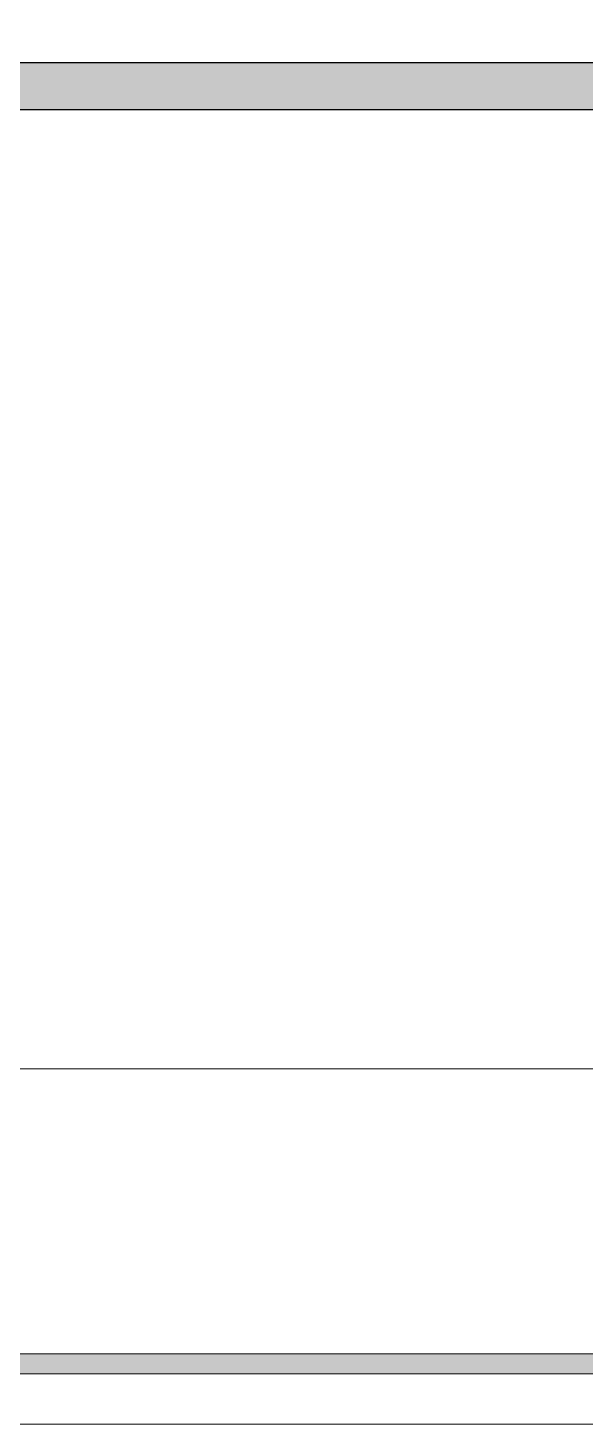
# Model space of a CAD drawing. Header units: metres. Extents: x 294 to 1101, y -498 to -355.
# Drawn here: x 556.21 to 558.57, y -492.8 to -486.87 of the extents above; entities that cross this region are included whole.
import ezdxf

# ---------------------------------------------------------------- set-up
doc = ezdxf.new("R2010")
doc.units = ezdxf.units.M
doc.layers.add('19-JARDINERIA', color=80, linetype='Continuous', lineweight=0)
doc.layers.add('wall', color=7, linetype='Continuous', lineweight=25)

msp = doc.modelspace()

# ---------------------------------------------------------------- hatches: boundary and pattern name
at = {"layer": '19-JARDINERIA'}
h = msp.add_hatch(color=251, dxfattribs=at)
h.paths.add_polyline_path([(536.3734, -492.5826), (585.8948, -492.5826), (585.8948, -457.5761), (536.3734, -457.5761)])
h.paths.add_polyline_path([(536.4588, -492.4972), (585.8094, -492.4972), (585.8094, -457.6615), (536.4588, -457.6615)], flags=16)
at = {"layer": 'wall'}
h = msp.add_hatch(color=256, dxfattribs=at)
h.dxf.hatch_style = 1
h.paths.add_polyline_path([(574.6618, -487.0147), (574.2036, -487.0147), (574.0186, -487.0147), (573.6618, -487.0147), (573.5033, -487.0147), (566.4283, -487.0147), (565.9777, -487.0147), (564.5777, -487.0147), (562.4362, -487.0147), (562.2202, -487.0147), (561.4362, -487.0147), (559.1292, -487.0147), (558.5069, -487.0147), (558.1812, -487.0147), (557.7954, -487.0147), (557.7596, -487.0147), (557.7553, -487.0147), (557.7509, -487.0147), (557.7467, -487.0147), (557.7428, -487.0147), (557.7391, -487.0147), (557.7385, -487.0147), (557.7331, -487.0147), (557.7281, -487.0147), (557.7234, -487.0147), (557.5649, -487.0147), (557.5621, -487.0147), (557.5596, -487.0147), (557.5572, -487.0147), (557.5551, -487.0147), (557.5532, -487.0147), (557.5516, -487.0147), (557.5501, -487.0147), (557.549, -487.0147), (557.5481, -487.0147), (557.5387, -487.0147), (557.5378, -487.0147), (557.5366, -487.0147), (557.5351, -487.0147), (557.5333, -487.0147), (557.5311, -487.0147), (557.5218, -487.0147), (557.521, -487.0147), (557.5199, -487.0147), (557.5184, -487.0147), (557.5165, -487.0147), (557.5143, -487.0147), (557.5118, -487.0147), (557.509, -487.0147), (557.5058, -487.0147), (557.5023, -487.0147), (557.4985, -487.0147), (556.1951, -487.0147), (556.0497, -487.0147), (556.0238, -487.0147), (555.8774, -487.0147), (555.8661, -487.0147), (555.6015, -487.0147), (555.5223, -487.0147), (555.5075, -487.0147), (555.4406, -487.0147), (555.4256, -487.0147), (555.41, -487.0147), (555.2682, -487.0147), (555.1843, -487.0147), (555.0963, -487.0147), (555.0075, -487.0147), (554.991, -487.0147), (554.9412, -487.0147), (554.9184, -487.0147), (554.8293, -487.0147), (554.8124, -487.0147), (554.7405, -487.0147), (554.6525, -487.0147), (554.6356, -487.0147), (554.5489, -487.0147), (554.4636, -487.0147), (554.3964, -487.0147), (554.3148, -487.0147), (554.2357, -487.0147), (554.1594, -487.0147), (554.1461, -487.0147), (554.002, -487.0147), (553.9502, -487.0147), (553.888, -487.0147), (553.83, -487.0147), (553.8251, -487.0147), (553.7739, -487.0147), (553.7275, -487.0147), (553.7113, -487.0147), (553.5728, -487.0147), (553.5411, -487.0147), (553.5217, -487.0147), (553.4718, -487.0147), (553.4569, -487.0147), (553.4395, -487.0147), (553.3121, -487.0147), (553.2112, -487.0147), (553.1909, -487.0147), (553.1503, -487.0147), (553.0982, -487.0147), (553.0765, -487.0147), (552.9694, -487.0147), (552.8699, -487.0147), (552.8217, -487.0147), (552.6202, -487.0147), (551.8041, -487.0147), (551.2315, -487.0147), (550.7061, -487.0147), (545.8506, -487.0147), (545.0027, -487.0147), (545.0027, -487.2147), (574.6618, -487.2147)])

# ---------------------------------------------------------------- linework, layer by layer
for p, q in [((545.8506, -487.0147), (573.5618, -487.0147)), ((545.8506, -487.0147), (573.5618, -487.0147)), ((551.2315, -487.0147), (583.9309, -487.0147)), ((551.2315, -487.0147), (583.9309, -487.0147)), ((552.6202, -487.0147), (574.6618, -487.0147)), ((554.0202, -487.0147), (557.8874, -487.0147)), ((554.0202, -487.0147), (557.8587, -487.0147)), ((554.0202, -487.0147), (557.3873, -487.0147)), ((554.9347, -487.0147), (556.7167, -487.0147)), ((555.1656, -487.0147), (556.476, -487.0147)), ((555.1909, -487.0147), (556.9729, -487.0147)), ((555.2202, -487.0147), (557.0832, -487.0147)), ((555.4219, -487.0147), (556.7323, -487.0147)), ((556.0359, -487.0147), (556.2611, -487.0147)), ((556.0387, -487.0147), (556.2563, -487.0147)), ((556.1825, -487.0147), (556.5084, -487.0147)), ((556.1951, -487.0147), (557.4913, -487.0147)), ((556.2563, -487.0147), (556.3346, -487.0147)), ((556.2611, -487.0147), (556.3317, -487.0147)), ((556.2848, -487.0147), (556.2848, -487.0147)), ((556.2848, -487.0147), (556.285, -487.0147)), ((556.285, -487.0147), (556.2851, -487.0147)), ((556.2851, -487.0147), (556.2854, -487.0147)), ((556.2854, -487.0147), (556.2857, -487.0147)), ((556.2857, -487.0147), (556.286, -487.0147)), ((556.286, -487.0147), (556.2865, -487.0147)), ((556.2865, -487.0147), (556.287, -487.0147)), ((556.287, -487.0147), (556.2876, -487.0147)), ((556.2876, -487.0147), (556.2882, -487.0147)), ((556.2882, -487.0147), (556.2889, -487.0147)), ((556.2889, -487.0147), (556.2896, -487.0147)), ((556.2896, -487.0147), (556.2904, -487.0147)), ((556.2904, -487.0147), (556.2912, -487.0147)), ((556.2912, -487.0147), (556.2921, -487.0147)), ((556.2921, -487.0147), (556.293, -487.0147)), ((556.293, -487.0147), (556.2939, -487.0147)), ((556.2939, -487.0147), (556.2949, -487.0147)), ((556.2949, -487.0147), (556.2959, -487.0147)), ((556.2959, -487.0147), (556.297, -487.0147)), ((556.297, -487.0147), (556.298, -487.0147)), ((556.298, -487.0147), (556.2991, -487.0147)), ((556.2991, -487.0147), (556.3002, -487.0147)), ((556.3002, -487.0147), (556.3013, -487.0147)), ((556.3013, -487.0147), (556.3024, -487.0147)), ((556.3024, -487.0147), (556.721, -487.0147)), ((556.3024, -487.0147), (556.721, -487.0147)), ((556.3024, -487.0147), (556.721, -487.0147)), ((556.3261, -487.0147), (556.3317, -487.0147)), ((556.3317, -487.0147), (556.5676, -487.0147)), ((556.3317, -487.0147), (556.3346, -487.0147)), ((556.3346, -487.0147), (556.5681, -487.0147)), ((556.3346, -487.0147), (556.3597, -487.0147)), ((556.3597, -487.0147), (556.3709, -487.0147)), ((556.476, -487.0147), (556.4825, -487.0147)), ((556.4825, -487.0147), (556.489, -487.0147)), ((556.489, -487.0147), (556.4955, -487.0147)), ((556.4955, -487.0147), (556.5018, -487.0147)), ((556.5018, -487.0147), (556.5081, -487.0147)), ((556.5081, -487.0147), (556.5142, -487.0147)), ((556.5084, -487.0147), (556.8291, -487.0147)), ((556.5142, -487.0147), (556.5202, -487.0147)), ((556.5202, -487.0147), (556.526, -487.0147)), ((556.526, -487.0147), (556.5315, -487.0147)), ((556.5315, -487.0147), (556.5368, -487.0147)), ((556.5368, -487.0147), (556.5419, -487.0147)), ((556.5419, -487.0147), (556.5467, -487.0147)), ((556.5467, -487.0147), (556.5511, -487.0147)), ((556.5511, -487.0147), (556.5553, -487.0147)), ((556.5553, -487.0147), (556.5591, -487.0147)), ((556.5591, -487.0147), (556.5626, -487.0147)), ((556.5626, -487.0147), (556.5657, -487.0147)), ((556.5657, -487.0147), (556.5684, -487.0147)), ((556.5676, -487.0147), (556.6256, -487.0147)), ((556.5681, -487.0147), (556.6289, -487.0147)), ((556.5684, -487.0147), (556.5707, -487.0147)), ((556.5707, -487.0147), (556.5726, -487.0147)), ((556.5726, -487.0147), (556.574, -487.0147)), ((556.574, -487.0147), (556.5751, -487.0147)), ((556.5751, -487.0147), (556.5758, -487.0147)), ((556.5758, -487.0147), (556.576, -487.0147)), ((556.6193, -487.0147), (556.6256, -487.0147)), ((556.6256, -487.0147), (556.8693, -487.0147)), ((556.6256, -487.0147), (556.6289, -487.0147)), ((556.6289, -487.0147), (556.8751, -487.0147)), ((556.6289, -487.0147), (556.6523, -487.0147)), ((556.6523, -487.0147), (556.6689, -487.0147)), ((556.6907, -487.0147), (556.7083, -487.0147)), ((556.721, -487.0147), (556.7221, -487.0147)), ((556.7221, -487.0147), (556.7232, -487.0147)), ((556.7232, -487.0147), (556.7242, -487.0147)), ((556.7242, -487.0147), (556.7253, -487.0147)), ((556.7253, -487.0147), (556.7264, -487.0147)), ((556.7264, -487.0147), (556.7274, -487.0147)), ((556.7274, -487.0147), (556.7284, -487.0147)), ((556.7284, -487.0147), (556.7294, -487.0147)), ((556.7294, -487.0147), (556.7304, -487.0147)), ((556.7304, -487.0147), (556.7313, -487.0147)), ((556.7313, -487.0147), (556.7322, -487.0147)), ((556.7322, -487.0147), (556.733, -487.0147)), ((556.7323, -487.0147), (556.7388, -487.0147)), ((556.733, -487.0147), (556.7338, -487.0147)), ((556.7338, -487.0147), (556.7345, -487.0147)), ((556.7345, -487.0147), (556.7352, -487.0147)), ((556.7352, -487.0147), (556.7358, -487.0147)), ((556.7358, -487.0147), (556.7364, -487.0147)), ((556.7364, -487.0147), (556.7369, -487.0147)), ((556.7369, -487.0147), (556.7373, -487.0147)), ((556.7373, -487.0147), (556.7377, -487.0147)), ((556.7377, -487.0147), (556.738, -487.0147)), ((556.738, -487.0147), (556.7382, -487.0147)), ((556.7382, -487.0147), (556.7384, -487.0147)), ((556.7384, -487.0147), (556.7385, -487.0147)), ((556.7385, -487.0147), (556.7386, -487.0147)), ((556.7388, -487.0147), (556.7453, -487.0147)), ((556.7453, -487.0147), (556.7518, -487.0147)), ((556.7518, -487.0147), (556.7581, -487.0147)), ((556.7581, -487.0147), (556.7644, -487.0147)), ((556.7644, -487.0147), (556.7705, -487.0147)), ((556.7647, -487.0147), (557.0203, -487.0147)), ((556.7705, -487.0147), (556.7765, -487.0147)), ((556.7765, -487.0147), (556.7823, -487.0147)), ((556.7823, -487.0147), (556.7878, -487.0147)), ((556.7878, -487.0147), (556.7931, -487.0147)), ((556.7931, -487.0147), (556.7982, -487.0147)), ((556.7982, -487.0147), (556.803, -487.0147)), ((556.803, -487.0147), (556.8074, -487.0147)), ((556.8074, -487.0147), (556.8116, -487.0147)), ((556.8116, -487.0147), (556.8154, -487.0147)), ((556.8154, -487.0147), (556.8189, -487.0147)), ((556.8189, -487.0147), (556.8219, -487.0147)), ((556.8219, -487.0147), (556.8246, -487.0147)), ((556.8246, -487.0147), (556.827, -487.0147)), ((556.827, -487.0147), (556.8289, -487.0147)), ((556.8289, -487.0147), (556.8303, -487.0147)), ((556.8291, -487.0147), (557.1432, -487.0147)), ((556.8303, -487.0147), (556.8314, -487.0147)), ((556.8314, -487.0147), (556.832, -487.0147)), ((556.832, -487.0147), (556.8323, -487.0147)), ((556.8693, -487.0147), (556.9167, -487.0147)), ((556.8751, -487.0147), (556.9201, -487.0147)), ((556.9099, -487.0147), (556.9167, -487.0147)), ((556.9167, -487.0147), (557.1649, -487.0147)), ((556.9167, -487.0147), (556.9201, -487.0147)), ((556.9201, -487.0147), (557.1758, -487.0147)), ((556.9201, -487.0147), (556.9489, -487.0147)), ((556.9489, -487.0147), (556.9685, -487.0147)), ((557.021, -487.0147), (557.2766, -487.0147)), ((557.0832, -487.0147), (557.3873, -487.0147)), ((557.0893, -487.0147), (557.3199, -487.0147)), ((557.1368, -487.0147), (557.1372, -487.0147)), ((557.1372, -487.0147), (557.1379, -487.0147)), ((557.1379, -487.0147), (557.139, -487.0147)), ((557.139, -487.0147), (557.1404, -487.0147)), ((557.1404, -487.0147), (557.1423, -487.0147)), ((557.1423, -487.0147), (557.1444, -487.0147)), ((557.1432, -487.0147), (557.1649, -487.0147)), ((557.1444, -487.0147), (557.1469, -487.0147)), ((557.1469, -487.0147), (557.1498, -487.0147)), ((557.1498, -487.0147), (557.1529, -487.0147)), ((557.1529, -487.0147), (557.1564, -487.0147)), ((557.1564, -487.0147), (557.1601, -487.0147)), ((557.1601, -487.0147), (557.1641, -487.0147)), ((557.1641, -487.0147), (557.1684, -487.0147)), ((557.1649, -487.0147), (557.1758, -487.0147)), ((557.1649, -487.0147), (557.1651, -487.0147)), ((557.1684, -487.0147), (557.1729, -487.0147)), ((557.1684, -487.0147), (557.1938, -487.0147)), ((557.1729, -487.0147), (557.1776, -487.0147)), ((557.1758, -487.0147), (557.1975, -487.0147)), ((557.1758, -487.0147), (557.1761, -487.0147)), ((557.1768, -487.0147), (557.177, -487.0147)), ((557.177, -487.0147), (557.1774, -487.0147)), ((557.1774, -487.0147), (557.178, -487.0147)), ((557.1776, -487.0147), (557.1825, -487.0147)), ((557.178, -487.0147), (557.1788, -487.0147)), ((557.1788, -487.0147), (557.1797, -487.0147)), ((557.1797, -487.0147), (557.1809, -487.0147)), ((557.1809, -487.0147), (557.1823, -487.0147)), ((557.1823, -487.0147), (557.1838, -487.0147)), ((557.1825, -487.0147), (557.1876, -487.0147)), ((557.1838, -487.0147), (557.1855, -487.0147)), ((557.1855, -487.0147), (557.1873, -487.0147)), ((557.1873, -487.0147), (557.1894, -487.0147)), ((557.1876, -487.0147), (557.1929, -487.0147)), ((557.1894, -487.0147), (557.1915, -487.0147)), ((557.1915, -487.0147), (557.1938, -487.0147)), ((557.1929, -487.0147), (557.1982, -487.0147)), ((557.1938, -487.0147), (557.1963, -487.0147)), ((557.1963, -487.0147), (557.1988, -487.0147)), ((557.1975, -487.0147), (557.243, -487.0147)), ((557.1982, -487.0147), (557.2037, -487.0147)), ((557.1988, -487.0147), (557.2015, -487.0147)), ((557.2015, -487.0147), (557.2042, -487.0147)), ((557.2037, -487.0147), (557.2093, -487.0147)), ((557.2038, -487.0147), (557.213, -487.0147)), ((557.2042, -487.0147), (557.2071, -487.0147)), ((557.2071, -487.0147), (557.21, -487.0147)), ((557.2093, -487.0147), (557.2149, -487.0147)), ((557.21, -487.0147), (557.2129, -487.0147)), ((557.2129, -487.0147), (557.2159, -487.0147)), ((557.2149, -487.0147), (557.2206, -487.0147)), ((557.2159, -487.0147), (557.219, -487.0147)), ((557.219, -487.0147), (557.222, -487.0147)), ((557.2206, -487.0147), (557.2263, -487.0147)), ((557.222, -487.0147), (557.2251, -487.0147)), ((557.2251, -487.0147), (557.2282, -487.0147)), ((557.2263, -487.0147), (557.232, -487.0147)), ((557.2282, -487.0147), (557.2312, -487.0147)), ((557.2312, -487.0147), (557.2342, -487.0147)), ((557.232, -487.0147), (557.2376, -487.0147)), ((557.2342, -487.0147), (557.2372, -487.0147)), ((557.2345, -487.0147), (557.2436, -487.0147)), ((557.2372, -487.0147), (557.2401, -487.0147)), ((557.2376, -487.0147), (557.2432, -487.0147)), ((557.2401, -487.0147), (557.243, -487.0147)), ((557.243, -487.0147), (557.2457, -487.0147)), ((557.243, -487.0147), (557.2797, -487.0147)), ((557.2432, -487.0147), (557.2487, -487.0147)), ((557.2457, -487.0147), (557.2484, -487.0147)), ((557.2484, -487.0147), (557.2509, -487.0147)), ((557.2487, -487.0147), (557.2541, -487.0147)), ((557.2509, -487.0147), (557.2534, -487.0147)), ((557.2534, -487.0147), (557.2557, -487.0147)), ((557.2536, -487.0147), (557.279, -487.0147)), ((557.2541, -487.0147), (557.2594, -487.0147)), ((557.2557, -487.0147), (557.2579, -487.0147)), ((557.2579, -487.0147), (557.2599, -487.0147)), ((557.2594, -487.0147), (557.2645, -487.0147)), ((557.2599, -487.0147), (557.2618, -487.0147)), ((557.2618, -487.0147), (557.2635, -487.0147)), ((557.2635, -487.0147), (557.265, -487.0147)), ((557.2645, -487.0147), (557.2694, -487.0147)), ((557.265, -487.0147), (557.2664, -487.0147)), ((557.2664, -487.0147), (557.2676, -487.0147)), ((557.2676, -487.0147), (557.2686, -487.0147)), ((557.2686, -487.0147), (557.2694, -487.0147)), ((557.2694, -487.0147), (557.2741, -487.0147)), ((557.2694, -487.0147), (557.27, -487.0147)), ((557.27, -487.0147), (557.2704, -487.0147)), ((557.2704, -487.0147), (557.2706, -487.0147)), ((557.2741, -487.0147), (557.2787, -487.0147)), ((557.2787, -487.0147), (557.283, -487.0147)), ((557.2797, -487.0147), (557.3073, -487.0147)), ((557.283, -487.0147), (557.287, -487.0147)), ((557.287, -487.0147), (557.2908, -487.0147)), ((557.2908, -487.0147), (557.2942, -487.0147)), ((557.2942, -487.0147), (557.2974, -487.0147)), ((557.2974, -487.0147), (557.3003, -487.0147)), ((557.3003, -487.0147), (557.3028, -487.0147)), ((557.3028, -487.0147), (557.305, -487.0147)), ((557.305, -487.0147), (557.3068, -487.0147)), ((557.3068, -487.0147), (557.3083, -487.0147)), ((557.3073, -487.0147), (557.3258, -487.0147)), ((557.3083, -487.0147), (557.3094, -487.0147)), ((557.3089, -487.0147), (557.309, -487.0147)), ((557.309, -487.0147), (557.3091, -487.0147)), ((557.3091, -487.0147), (557.3094, -487.0147)), ((557.3094, -487.0147), (557.3098, -487.0147)), ((557.3094, -487.0147), (557.3102, -487.0147)), ((557.3098, -487.0147), (557.3103, -487.0147)), ((557.3102, -487.0147), (557.3106, -487.0147)), ((557.3103, -487.0147), (557.311, -487.0147)), ((557.311, -487.0147), (557.3117, -487.0147)), ((557.3117, -487.0147), (557.3126, -487.0147)), ((557.3126, -487.0147), (557.3135, -487.0147)), ((557.3135, -487.0147), (557.3145, -487.0147)), ((557.3145, -487.0147), (557.3157, -487.0147)), ((557.3157, -487.0147), (557.3169, -487.0147)), ((557.3169, -487.0147), (557.3182, -487.0147)), ((557.3182, -487.0147), (557.3196, -487.0147)), ((557.3196, -487.0147), (557.321, -487.0147)), ((557.3199, -487.0147), (557.5662, -487.0147)), ((557.321, -487.0147), (557.3226, -487.0147)), ((557.3226, -487.0147), (557.3241, -487.0147)), ((557.3241, -487.0147), (557.3258, -487.0147)), ((557.3258, -487.0147), (557.3274, -487.0147)), ((557.3258, -487.0147), (557.3351, -487.0147)), ((557.3274, -487.0147), (557.3291, -487.0147)), ((557.3291, -487.0147), (557.3309, -487.0147)), ((557.3309, -487.0147), (557.3326, -487.0147)), ((557.3326, -487.0147), (557.3344, -487.0147)), ((557.3344, -487.0147), (557.3351, -487.0147)), ((557.3351, -487.0147), (557.3362, -487.0147)), ((557.3362, -487.0147), (557.338, -487.0147)), ((557.338, -487.0147), (557.3398, -487.0147)), ((557.3398, -487.0147), (557.3415, -487.0147)), ((557.3415, -487.0147), (557.3433, -487.0147)), ((557.3433, -487.0147), (557.345, -487.0147)), ((557.345, -487.0147), (557.3467, -487.0147)), ((557.3467, -487.0147), (557.3483, -487.0147)), ((557.3483, -487.0147), (557.3499, -487.0147)), ((557.3484, -487.0147), (557.3487, -487.0147)), ((557.3487, -487.0147), (557.3494, -487.0147)), ((557.3494, -487.0147), (557.3505, -487.0147)), ((557.3499, -487.0147), (557.3514, -487.0147)), ((557.3505, -487.0147), (557.352, -487.0147)), ((557.3514, -487.0147), (557.3528, -487.0147)), ((557.352, -487.0147), (557.3538, -487.0147)), ((557.3528, -487.0147), (557.3542, -487.0147)), ((557.3538, -487.0147), (557.356, -487.0147)), ((557.3542, -487.0147), (557.3555, -487.0147)), ((557.3555, -487.0147), (557.3568, -487.0147)), ((557.356, -487.0147), (557.3585, -487.0147)), ((557.3568, -487.0147), (557.3579, -487.0147)), ((557.3579, -487.0147), (557.3589, -487.0147)), ((557.3585, -487.0147), (557.3613, -487.0147)), ((557.3589, -487.0147), (557.3599, -487.0147)), ((557.3599, -487.0147), (557.3607, -487.0147)), ((557.3607, -487.0147), (557.3615, -487.0147)), ((557.3613, -487.0147), (557.3645, -487.0147)), ((557.3615, -487.0147), (557.3621, -487.0147)), ((557.3621, -487.0147), (557.3626, -487.0147)), ((557.3626, -487.0147), (557.363, -487.0147)), ((557.363, -487.0147), (557.3633, -487.0147)), ((557.3633, -487.0147), (557.3635, -487.0147)), ((557.3635, -487.0147), (557.3635, -487.0147)), ((557.3645, -487.0147), (557.3679, -487.0147)), ((557.3679, -487.0147), (557.3716, -487.0147)), ((557.3682, -487.0147), (557.3991, -487.0147)), ((557.3716, -487.0147), (557.3757, -487.0147)), ((557.3757, -487.0147), (557.3799, -487.0147)), ((557.3792, -487.0147), (557.3794, -487.0147)), ((557.3794, -487.0147), (557.3799, -487.0147)), ((557.3799, -487.0147), (557.3808, -487.0147)), ((557.3799, -487.0147), (557.4054, -487.0147)), ((557.3799, -487.0147), (557.3844, -487.0147)), ((557.3808, -487.0147), (557.3819, -487.0147)), ((557.3819, -487.0147), (557.3835, -487.0147)), ((557.3835, -487.0147), (557.3853, -487.0147)), ((557.3844, -487.0147), (557.3891, -487.0147)), ((557.3853, -487.0147), (557.3875, -487.0147)), ((557.3873, -487.0147), (557.5724, -487.0147)), ((557.3875, -487.0147), (557.3899, -487.0147)), ((557.3883, -487.0147), (557.3885, -487.0147)), ((557.3885, -487.0147), (557.3889, -487.0147)), ((557.3889, -487.0147), (557.3895, -487.0147)), ((557.3891, -487.0147), (557.3941, -487.0147)), ((557.3895, -487.0147), (557.3903, -487.0147)), ((557.3899, -487.0147), (557.3927, -487.0147)), ((557.3903, -487.0147), (557.3913, -487.0147)), ((557.3913, -487.0147), (557.3925, -487.0147)), ((557.3925, -487.0147), (557.3938, -487.0147)), ((557.3927, -487.0147), (557.3958, -487.0147)), ((557.3938, -487.0147), (557.3953, -487.0147)), ((557.3941, -487.0147), (557.3992, -487.0147)), ((557.3953, -487.0147), (557.397, -487.0147)), ((557.3958, -487.0147), (557.3991, -487.0147)), ((557.397, -487.0147), (557.3989, -487.0147)), ((557.3989, -487.0147), (557.4009, -487.0147)), ((557.3991, -487.0147), (557.4027, -487.0147)), ((557.3992, -487.0147), (557.4044, -487.0147)), ((557.4009, -487.0147), (557.4031, -487.0147)), ((557.4027, -487.0147), (557.4065, -487.0147)), ((557.4031, -487.0147), (557.4054, -487.0147)), ((557.4044, -487.0147), (557.4098, -487.0147)), ((557.4054, -487.0147), (557.4078, -487.0147)), ((557.4065, -487.0147), (557.4105, -487.0147)), ((557.4078, -487.0147), (557.4104, -487.0147)), ((557.4098, -487.0147), (557.4153, -487.0147)), ((557.4104, -487.0147), (557.413, -487.0147)), ((557.4105, -487.0147), (557.4148, -487.0147)), ((557.413, -487.0147), (557.4158, -487.0147)), ((557.4148, -487.0147), (557.4193, -487.0147)), ((557.4153, -487.0147), (557.4209, -487.0147)), ((557.4154, -487.0147), (557.4245, -487.0147)), ((557.4158, -487.0147), (557.4186, -487.0147)), ((557.4186, -487.0147), (557.4215, -487.0147)), ((557.4193, -487.0147), (557.4239, -487.0147)), ((557.4209, -487.0147), (557.4265, -487.0147)), ((557.4215, -487.0147), (557.4245, -487.0147)), ((557.4239, -487.0147), (557.4287, -487.0147)), ((557.4245, -487.0147), (557.4275, -487.0147)), ((557.4265, -487.0147), (557.4322, -487.0147)), ((557.4268, -487.0147), (557.4269, -487.0147)), ((557.4269, -487.0147), (557.4271, -487.0147)), ((557.4271, -487.0147), (557.4274, -487.0147)), ((557.4274, -487.0147), (557.4279, -487.0147)), ((557.4275, -487.0147), (557.4305, -487.0147)), ((557.4279, -487.0147), (557.4285, -487.0147)), ((557.4285, -487.0147), (557.4293, -487.0147)), ((557.4287, -487.0147), (557.4336, -487.0147)), ((557.4293, -487.0147), (557.4301, -487.0147)), ((557.4301, -487.0147), (557.4311, -487.0147)), ((557.4305, -487.0147), (557.4336, -487.0147)), ((557.4311, -487.0147), (557.4323, -487.0147)), ((557.4322, -487.0147), (557.4379, -487.0147)), ((557.4323, -487.0147), (557.4335, -487.0147)), ((557.4335, -487.0147), (557.4349, -487.0147)), ((557.4336, -487.0147), (557.4386, -487.0147)), ((557.4336, -487.0147), (557.4367, -487.0147)), ((557.4349, -487.0147), (557.4363, -487.0147)), ((557.4363, -487.0147), (557.4379, -487.0147)), ((557.4367, -487.0147), (557.4397, -487.0147)), ((557.4379, -487.0147), (557.4395, -487.0147)), ((557.4379, -487.0147), (557.4435, -487.0147)), ((557.4386, -487.0147), (557.4437, -487.0147)), ((557.4395, -487.0147), (557.4412, -487.0147)), ((557.4397, -487.0147), (557.4428, -487.0147)), ((557.4412, -487.0147), (557.443, -487.0147)), ((557.4428, -487.0147), (557.4458, -487.0147)), ((557.443, -487.0147), (557.4449, -487.0147)), ((557.4435, -487.0147), (557.4492, -487.0147)), ((557.4437, -487.0147), (557.4488, -487.0147)), ((557.4449, -487.0147), (557.4469, -487.0147)), ((557.4458, -487.0147), (557.4488, -487.0147)), ((557.446, -487.0147), (557.4552, -487.0147)), ((557.4469, -487.0147), (557.4488, -487.0147)), ((557.4488, -487.0147), (557.4509, -487.0147)), ((557.4488, -487.0147), (557.4541, -487.0147)), ((557.4488, -487.0147), (557.4517, -487.0147)), ((557.4492, -487.0147), (557.4548, -487.0147)), ((557.4509, -487.0147), (557.453, -487.0147)), ((557.4517, -487.0147), (557.4545, -487.0147)), ((557.453, -487.0147), (557.4551, -487.0147)), ((557.4541, -487.0147), (557.4593, -487.0147)), ((557.4545, -487.0147), (557.4573, -487.0147)), ((557.4548, -487.0147), (557.4603, -487.0147)), ((557.4551, -487.0147), (557.4572, -487.0147)), ((557.4572, -487.0147), (557.4593, -487.0147)), ((557.4573, -487.0147), (557.4599, -487.0147)), ((557.4593, -487.0147), (557.4614, -487.0147)), ((557.4593, -487.0147), (557.4645, -487.0147)), ((557.4599, -487.0147), (557.4625, -487.0147)), ((557.4603, -487.0147), (557.4657, -487.0147)), ((557.4614, -487.0147), (557.4635, -487.0147)), ((557.4625, -487.0147), (557.4649, -487.0147)), ((557.4635, -487.0147), (557.4656, -487.0147)), ((557.4643, -487.0147), (557.4646, -487.0147)), ((557.4645, -487.0147), (557.4697, -487.0147)), ((557.4646, -487.0147), (557.4657, -487.0147)), ((557.4649, -487.0147), (557.4673, -487.0147)), ((557.4651, -487.0147), (557.4906, -487.0147)), ((557.4656, -487.0147), (557.4677, -487.0147)), ((557.4657, -487.0147), (557.4674, -487.0147)), ((557.4657, -487.0147), (557.4709, -487.0147)), ((557.4673, -487.0147), (557.4694, -487.0147)), ((557.4674, -487.0147), (557.4699, -487.0147)), ((557.4677, -487.0147), (557.4697, -487.0147)), ((557.4694, -487.0147), (557.4715, -487.0147)), ((557.4697, -487.0147), (557.4717, -487.0147)), ((557.4697, -487.0147), (557.4749, -487.0147)), ((557.4699, -487.0147), (557.473, -487.0147)), ((557.4709, -487.0147), (557.476, -487.0147)), ((557.4715, -487.0147), (557.5023, -487.0147)), ((557.4715, -487.0147), (557.4733, -487.0147)), ((557.4717, -487.0147), (557.4737, -487.0147)), ((557.473, -487.0147), (557.4768, -487.0147)), ((557.4733, -487.0147), (557.4751, -487.0147)), ((557.4737, -487.0147), (557.4755, -487.0147)), ((557.4749, -487.0147), (557.48, -487.0147)), ((557.4751, -487.0147), (557.4766, -487.0147)), ((557.4755, -487.0147), (557.4774, -487.0147)), ((557.476, -487.0147), (557.481, -487.0147)), ((557.4766, -487.0147), (557.478, -487.0147)), ((557.4768, -487.0147), (557.4812, -487.0147)), ((557.4774, -487.0147), (557.4791, -487.0147)), ((557.478, -487.0147), (557.4791, -487.0147)), ((557.4791, -487.0147), (557.4807, -487.0147)), ((557.4791, -487.0147), (557.4801, -487.0147)), ((557.48, -487.0147), (557.485, -487.0147)), ((557.4801, -487.0147), (557.4809, -487.0147)), ((557.4807, -487.0147), (557.4823, -487.0147)), ((557.4809, -487.0147), (557.4815, -487.0147)), ((557.481, -487.0147), (557.4857, -487.0147)), ((557.4812, -487.0147), (557.4863, -487.0147)), ((557.4815, -487.0147), (557.482, -487.0147)), ((557.482, -487.0147), (557.4822, -487.0147)), ((557.4823, -487.0147), (557.4837, -487.0147)), ((557.4837, -487.0147), (557.4851, -487.0147)), ((557.485, -487.0147), (557.4899, -487.0147)), ((557.4851, -487.0147), (557.4863, -487.0147)), ((557.4857, -487.0147), (557.4902, -487.0147)), ((557.4863, -487.0147), (557.492, -487.0147)), ((557.4863, -487.0147), (557.4874, -487.0147)), ((557.4866, -487.0147), (557.4866, -487.0147)), ((557.4866, -487.0147), (557.4868, -487.0147)), ((557.4868, -487.0147), (557.4872, -487.0147)), ((557.4872, -487.0147), (557.4876, -487.0147)), ((557.4874, -487.0147), (557.4884, -487.0147)), ((557.4876, -487.0147), (557.4882, -487.0147)), ((557.4882, -487.0147), (557.4889, -487.0147)), ((557.4884, -487.0147), (557.4893, -487.0147)), ((557.4889, -487.0147), (557.4897, -487.0147)), ((557.4893, -487.0147), (557.4901, -487.0147)), ((557.4897, -487.0147), (557.4907, -487.0147)), ((557.4899, -487.0147), (557.4947, -487.0147)), ((557.4901, -487.0147), (557.4907, -487.0147)), ((557.4902, -487.0147), (557.4945, -487.0147)), ((557.4907, -487.0147), (557.4917, -487.0147)), ((557.4907, -487.0147), (557.4912, -487.0147)), ((557.4912, -487.0147), (557.4915, -487.0147)), ((557.4913, -487.0147), (557.6668, -487.0147)), ((557.4915, -487.0147), (557.4917, -487.0147)), ((557.4917, -487.0147), (557.4929, -487.0147)), ((557.4917, -487.0147), (557.4918, -487.0147)), ((557.492, -487.0147), (557.4983, -487.0147)), ((557.4929, -487.0147), (557.4942, -487.0147)), ((557.4942, -487.0147), (557.4956, -487.0147)), ((557.4945, -487.0147), (557.4985, -487.0147)), ((557.4947, -487.0147), (557.4993, -487.0147)), ((557.4969, -487.0147), (557.7129, -487.0147)), ((557.4983, -487.0147), (557.5051, -487.0147)), ((557.4985, -487.0147), (557.5023, -487.0147)), ((557.4993, -487.0147), (557.5038, -487.0147)), ((557.5023, -487.0147), (557.5058, -487.0147)), ((557.5038, -487.0147), (557.508, -487.0147)), ((557.5051, -487.0147), (557.5125, -487.0147)), ((557.5058, -487.0147), (557.509, -487.0147)), ((557.508, -487.0147), (557.5121, -487.0147)), ((557.509, -487.0147), (557.5118, -487.0147)), ((557.5118, -487.0147), (557.5143, -487.0147)), ((557.5121, -487.0147), (557.5159, -487.0147)), ((557.5125, -487.0147), (557.5203, -487.0147)), ((557.5143, -487.0147), (557.5165, -487.0147)), ((557.5159, -487.0147), (557.5195, -487.0147)), ((557.5165, -487.0147), (557.5184, -487.0147)), ((557.5184, -487.0147), (557.5199, -487.0147)), ((557.5195, -487.0147), (557.5228, -487.0147)), ((557.5199, -487.0147), (557.521, -487.0147)), ((557.5203, -487.0147), (557.5286, -487.0147)), ((557.521, -487.0147), (557.5218, -487.0147)), ((557.5218, -487.0147), (557.5221, -487.0147)), ((557.5228, -487.0147), (557.5259, -487.0147)), ((557.5259, -487.0147), (557.5286, -487.0147)), ((557.5286, -487.0147), (557.5374, -487.0147)), ((557.5286, -487.0147), (557.5311, -487.0147)), ((557.5311, -487.0147), (557.5333, -487.0147)), ((557.5333, -487.0147), (557.5351, -487.0147)), ((557.5351, -487.0147), (557.5366, -487.0147)), ((557.5366, -487.0147), (557.5378, -487.0147)), ((557.5374, -487.0147), (557.5465, -487.0147)), ((557.5378, -487.0147), (557.5387, -487.0147)), ((557.5387, -487.0147), (557.5392, -487.0147)), ((557.5392, -487.0147), (557.5394, -487.0147)), ((557.5465, -487.0147), (557.556, -487.0147)), ((557.5469, -487.0147), (557.547, -487.0147)), ((557.547, -487.0147), (557.5474, -487.0147)), ((557.5474, -487.0147), (557.5481, -487.0147)), ((557.5481, -487.0147), (557.549, -487.0147)), ((557.549, -487.0147), (557.5501, -487.0147)), ((557.5501, -487.0147), (557.5516, -487.0147)), ((557.5516, -487.0147), (557.5532, -487.0147)), ((557.5532, -487.0147), (557.5551, -487.0147)), ((557.5551, -487.0147), (557.5572, -487.0147)), ((557.556, -487.0147), (557.5659, -487.0147)), ((557.5572, -487.0147), (557.5596, -487.0147)), ((557.5596, -487.0147), (557.5621, -487.0147)), ((557.5621, -487.0147), (557.5649, -487.0147)), ((557.5649, -487.0147), (557.7234, -487.0147)), ((557.5659, -487.0147), (557.5759, -487.0147)), ((557.5662, -487.0147), (557.8275, -487.0147)), ((557.5724, -487.0147), (557.771, -487.0147)), ((557.5759, -487.0147), (557.5862, -487.0147)), ((557.5862, -487.0147), (557.5967, -487.0147)), ((557.5967, -487.0147), (557.6073, -487.0147)), ((557.6073, -487.0147), (557.6181, -487.0147)), ((557.6181, -487.0147), (557.6288, -487.0147)), ((557.6288, -487.0147), (557.6396, -487.0147)), ((557.6396, -487.0147), (557.6503, -487.0147)), ((557.6503, -487.0147), (557.6609, -487.0147)), ((557.6609, -487.0147), (557.6714, -487.0147)), ((557.6668, -487.0147), (557.8558, -487.0147)), ((557.6714, -487.0147), (557.6817, -487.0147)), ((557.6817, -487.0147), (557.6918, -487.0147)), ((557.6918, -487.0147), (557.7016, -487.0147)), ((557.7016, -487.0147), (557.7111, -487.0147)), ((557.7111, -487.0147), (557.7203, -487.0147)), ((557.7203, -487.0147), (557.729, -487.0147)), ((557.7234, -487.0147), (557.7281, -487.0147)), ((557.7281, -487.0147), (557.7331, -487.0147)), ((557.729, -487.0147), (557.7373, -487.0147)), ((557.7331, -487.0147), (557.7385, -487.0147)), ((557.7373, -487.0147), (557.7452, -487.0147)), ((557.7385, -487.0147), (557.7441, -487.0147)), ((557.7391, -487.0147), (557.7428, -487.0147)), ((557.7428, -487.0147), (557.7467, -487.0147)), ((557.7441, -487.0147), (557.7499, -487.0147)), ((557.7452, -487.0147), (557.7526, -487.0147)), ((557.7467, -487.0147), (557.7509, -487.0147)), ((557.7499, -487.0147), (557.756, -487.0147)), ((557.7509, -487.0147), (557.7553, -487.0147)), ((557.7526, -487.0147), (557.7594, -487.0147)), ((557.7553, -487.0147), (557.7599, -487.0147)), ((557.756, -487.0147), (557.7622, -487.0147)), ((557.7594, -487.0147), (557.7657, -487.0147)), ((557.7596, -487.0147), (558.0031, -487.0147)), ((557.7599, -487.0147), (557.7647, -487.0147)), ((557.7622, -487.0147), (557.7687, -487.0147)), ((557.7647, -487.0147), (557.7696, -487.0147)), ((557.7657, -487.0147), (557.7713, -487.0147)), ((557.7687, -487.0147), (557.7753, -487.0147)), ((557.7696, -487.0147), (557.7747, -487.0147)), ((557.771, -487.0147), (557.9826, -487.0147)), ((557.7713, -487.0147), (557.7764, -487.0147)), ((557.7747, -487.0147), (557.7799, -487.0147)), ((557.7753, -487.0147), (557.782, -487.0147)), ((557.7764, -487.0147), (557.7809, -487.0147)), ((557.7799, -487.0147), (557.7852, -487.0147)), ((557.7809, -487.0147), (557.7847, -487.0147)), ((557.782, -487.0147), (557.7888, -487.0147)), ((557.7837, -487.0147), (557.7839, -487.0147)), ((557.7839, -487.0147), (557.7845, -487.0147)), ((557.7845, -487.0147), (557.7856, -487.0147)), ((557.7847, -487.0147), (557.7878, -487.0147)), ((557.7852, -487.0147), (557.7906, -487.0147)), ((557.7856, -487.0147), (557.7871, -487.0147)), ((557.7871, -487.0147), (557.789, -487.0147)), ((557.7878, -487.0147), (557.7902, -487.0147)), ((557.7888, -487.0147), (557.7957, -487.0147)), ((557.789, -487.0147), (557.7913, -487.0147)), ((557.7902, -487.0147), (557.792, -487.0147)), ((557.7906, -487.0147), (557.796, -487.0147)), ((557.7913, -487.0147), (557.794, -487.0147)), ((557.792, -487.0147), (557.793, -487.0147)), ((557.793, -487.0147), (557.7934, -487.0147)), ((557.7932, -487.0147), (557.8092, -487.0147)), ((557.794, -487.0147), (557.7971, -487.0147)), ((557.794, -487.0147), (557.7941, -487.0147)), ((557.7941, -487.0147), (557.7943, -487.0147)), ((557.7943, -487.0147), (557.7946, -487.0147)), ((557.7946, -487.0147), (557.7949, -487.0147)), ((557.7949, -487.0147), (557.7954, -487.0147)), ((557.7954, -487.0147), (558.1748, -487.0147)), ((557.7954, -487.0147), (557.796, -487.0147)), ((557.7957, -487.0147), (557.8026, -487.0147)), ((557.796, -487.0147), (557.8015, -487.0147)), ((557.796, -487.0147), (557.7966, -487.0147)), ((557.7966, -487.0147), (557.7973, -487.0147)), ((557.7971, -487.0147), (557.8005, -487.0147)), ((557.7973, -487.0147), (557.7981, -487.0147)), ((557.7981, -487.0147), (557.799, -487.0147)), ((557.799, -487.0147), (557.8, -487.0147)), ((557.8, -487.0147), (557.801, -487.0147)), ((557.8005, -487.0147), (557.8044, -487.0147)), ((557.801, -487.0147), (557.8021, -487.0147)), ((557.8015, -487.0147), (557.807, -487.0147)), ((557.8021, -487.0147), (557.8032, -487.0147)), ((557.8026, -487.0147), (557.8096, -487.0147)), ((557.8032, -487.0147), (557.8044, -487.0147)), ((557.8044, -487.0147), (557.8085, -487.0147)), ((557.8044, -487.0147), (557.8057, -487.0147)), ((557.8057, -487.0147), (557.807, -487.0147)), ((557.807, -487.0147), (557.8125, -487.0147)), ((557.807, -487.0147), (557.8083, -487.0147)), ((557.8083, -487.0147), (557.8097, -487.0147)), ((557.8085, -487.0147), (557.813, -487.0147)), ((557.8092, -487.0147), (557.9426, -487.0147)), ((557.8096, -487.0147), (557.8165, -487.0147)), ((557.8097, -487.0147), (557.811, -487.0147)), ((557.811, -487.0147), (557.8125, -487.0147)), ((557.8125, -487.0147), (557.8139, -487.0147)), ((557.813, -487.0147), (557.8178, -487.0147)), ((557.8139, -487.0147), (557.8153, -487.0147)), ((557.8153, -487.0147), (557.8168, -487.0147)), ((557.8165, -487.0147), (557.8234, -487.0147)), ((557.8168, -487.0147), (557.8182, -487.0147)), ((557.8178, -487.0147), (557.8228, -487.0147)), ((557.8182, -487.0147), (557.8196, -487.0147)), ((557.819, -487.0147), (557.8192, -487.0147)), ((557.8192, -487.0147), (557.8195, -487.0147)), ((557.8195, -487.0147), (557.8199, -487.0147)), ((557.8196, -487.0147), (557.821, -487.0147)), ((557.8199, -487.0147), (557.8205, -487.0147)), ((557.8205, -487.0147), (557.8212, -487.0147)), ((557.821, -487.0147), (557.8224, -487.0147)), ((557.8212, -487.0147), (557.822, -487.0147)), ((557.822, -487.0147), (557.823, -487.0147)), ((557.8224, -487.0147), (557.8238, -487.0147)), ((557.8228, -487.0147), (557.8281, -487.0147)), ((557.823, -487.0147), (557.824, -487.0147)), ((557.8234, -487.0147), (557.8302, -487.0147)), ((557.8238, -487.0147), (557.8251, -487.0147)), ((557.824, -487.0147), (557.8253, -487.0147)), ((557.8251, -487.0147), (557.8264, -487.0147)), ((557.8253, -487.0147), (557.8266, -487.0147)), ((557.8264, -487.0147), (557.8276, -487.0147)), ((557.8266, -487.0147), (557.828, -487.0147)), ((557.8275, -487.0147), (557.9826, -487.0147)), ((557.8276, -487.0147), (557.8288, -487.0147)), ((557.828, -487.0147), (557.8295, -487.0147)), ((557.8281, -487.0147), (557.8337, -487.0147)), ((557.8288, -487.0147), (557.83, -487.0147)), ((557.8295, -487.0147), (557.8312, -487.0147)), ((557.83, -487.0147), (557.8311, -487.0147)), ((557.8302, -487.0147), (557.8369, -487.0147)), ((557.8311, -487.0147), (557.8321, -487.0147)), ((557.8312, -487.0147), (557.8329, -487.0147)), ((557.8321, -487.0147), (557.833, -487.0147)), ((557.8329, -487.0147), (557.8347, -487.0147)), ((557.833, -487.0147), (557.8339, -487.0147)), ((557.8337, -487.0147), (557.8395, -487.0147)), ((557.8339, -487.0147), (557.8347, -487.0147)), ((557.8347, -487.0147), (557.8366, -487.0147)), ((557.8347, -487.0147), (557.8354, -487.0147)), ((557.8354, -487.0147), (557.836, -487.0147)), ((557.836, -487.0147), (557.8366, -487.0147)), ((557.8366, -487.0147), (557.8385, -487.0147)), ((557.8366, -487.0147), (557.837, -487.0147)), ((557.8369, -487.0147), (557.8435, -487.0147)), ((557.837, -487.0147), (557.8374, -487.0147)), ((557.8374, -487.0147), (557.8377, -487.0147)), ((557.8377, -487.0147), (557.8379, -487.0147)), ((557.8379, -487.0147), (557.838, -487.0147)), ((557.8385, -487.0147), (557.8405, -487.0147)), ((557.8395, -487.0147), (557.8454, -487.0147)), ((557.8395, -487.0147), (557.8875, -487.0147)), ((557.8405, -487.0147), (557.8425, -487.0147)), ((557.8425, -487.0147), (557.8446, -487.0147)), ((557.8435, -487.0147), (557.9635, -487.0147)), ((557.8446, -487.0147), (557.8468, -487.0147)), ((557.8454, -487.0147), (557.8516, -487.0147)), ((557.8468, -487.0147), (557.8489, -487.0147)), ((557.8489, -487.0147), (557.8511, -487.0147)), ((557.8511, -487.0147), (557.8532, -487.0147)), ((557.8516, -487.0147), (557.8578, -487.0147)), ((557.8532, -487.0147), (557.8554, -487.0147)), ((557.8554, -487.0147), (557.8575, -487.0147)), ((557.8558, -487.0147), (558.0578, -487.0147)), ((557.8575, -487.0147), (557.8596, -487.0147)), ((557.8578, -487.0147), (557.8642, -487.0147)), ((557.8596, -487.0147), (557.8617, -487.0147)), ((557.8617, -487.0147), (557.8637, -487.0147)), ((557.8637, -487.0147), (557.8657, -487.0147)), ((557.8642, -487.0147), (557.8706, -487.0147)), ((557.8657, -487.0147), (557.8677, -487.0147)), ((557.8677, -487.0147), (557.8695, -487.0147)), ((557.8695, -487.0147), (557.8713, -487.0147)), ((557.8706, -487.0147), (557.8772, -487.0147)), ((557.8713, -487.0147), (557.873, -487.0147)), ((557.873, -487.0147), (557.8747, -487.0147)), ((557.874, -487.0147), (557.8741, -487.0147)), ((557.8741, -487.0147), (557.8743, -487.0147)), ((557.8743, -487.0147), (557.8746, -487.0147)), ((557.8746, -487.0147), (557.8749, -487.0147)), ((557.8747, -487.0147), (557.8762, -487.0147)), ((557.8749, -487.0147), (557.8754, -487.0147)), ((557.8754, -487.0147), (557.876, -487.0147)), ((557.876, -487.0147), (557.8766, -487.0147)), ((557.8762, -487.0147), (557.8776, -487.0147)), ((557.8766, -487.0147), (557.8773, -487.0147)), ((557.8772, -487.0147), (557.8837, -487.0147)), ((557.8773, -487.0147), (557.8781, -487.0147)), ((557.8776, -487.0147), (557.8789, -487.0147)), ((557.8781, -487.0147), (557.879, -487.0147)), ((557.8789, -487.0147), (557.8801, -487.0147)), ((557.879, -487.0147), (557.88, -487.0147)), ((557.88, -487.0147), (557.881, -487.0147)), ((557.8801, -487.0147), (557.8812, -487.0147)), ((557.881, -487.0147), (557.8821, -487.0147)), ((557.8812, -487.0147), (557.8821, -487.0147)), ((557.8821, -487.0147), (557.8829, -487.0147)), ((557.8821, -487.0147), (557.8832, -487.0147)), ((557.8829, -487.0147), (557.8836, -487.0147)), ((557.8832, -487.0147), (557.8844, -487.0147)), ((557.8836, -487.0147), (557.8842, -487.0147)), ((557.8837, -487.0147), (558.1812, -487.0147)), ((557.8842, -487.0147), (557.8846, -487.0147)), ((557.8844, -487.0147), (557.8857, -487.0147)), ((557.8846, -487.0147), (557.8849, -487.0147)), ((557.8849, -487.0147), (557.885, -487.0147)), ((557.8857, -487.0147), (557.887, -487.0147)), ((557.887, -487.0147), (557.8883, -487.0147)), ((557.8883, -487.0147), (557.8897, -487.0147)), ((557.8897, -487.0147), (557.891, -487.0147)), ((557.891, -487.0147), (557.8925, -487.0147)), ((557.8925, -487.0147), (557.8939, -487.0147)), ((557.8939, -487.0147), (557.8953, -487.0147)), ((557.8953, -487.0147), (557.8968, -487.0147)), ((557.8968, -487.0147), (557.8982, -487.0147)), ((557.8982, -487.0147), (557.8996, -487.0147)), ((557.8996, -487.0147), (557.901, -487.0147)), ((557.901, -487.0147), (557.9024, -487.0147)), ((557.9024, -487.0147), (557.9038, -487.0147)), ((557.9038, -487.0147), (557.9051, -487.0147)), ((557.9051, -487.0147), (557.9064, -487.0147)), ((557.9064, -487.0147), (557.9076, -487.0147)), ((557.9076, -487.0147), (557.9088, -487.0147)), ((557.9088, -487.0147), (557.91, -487.0147)), ((557.91, -487.0147), (557.9111, -487.0147)), ((557.9111, -487.0147), (557.9121, -487.0147)), ((557.9121, -487.0147), (557.913, -487.0147)), ((557.913, -487.0147), (557.9139, -487.0147)), ((557.9139, -487.0147), (557.9147, -487.0147)), ((557.9147, -487.0147), (557.9154, -487.0147)), ((557.9154, -487.0147), (557.916, -487.0147)), ((557.916, -487.0147), (557.9166, -487.0147)), ((557.9166, -487.0147), (557.917, -487.0147)), ((557.917, -487.0147), (557.9174, -487.0147)), ((557.9174, -487.0147), (557.9177, -487.0147)), ((557.9177, -487.0147), (557.9179, -487.0147)), ((557.9179, -487.0147), (557.9179, -487.0147)), ((557.9635, -487.0147), (557.966, -487.0147)), ((557.966, -487.0147), (557.9682, -487.0147)), ((557.9682, -487.0147), (557.9699, -487.0147)), ((557.9699, -487.0147), (557.9712, -487.0147)), ((557.9712, -487.0147), (557.972, -487.0147)), ((557.972, -487.0147), (557.9724, -487.0147)), ((557.9826, -487.0147), (558.2065, -487.0147)), ((557.9881, -487.0147), (558.003, -487.0147)), ((558.003, -487.0147), (558.0328, -487.0147)), ((558.0285, -487.0147), (558.0291, -487.0147)), ((558.0291, -487.0147), (558.0294, -487.0147)), ((558.0328, -487.0147), (558.0773, -487.0147)), ((558.0578, -487.0147), (558.2721, -487.0147)), ((558.0773, -487.0147), (558.1364, -487.0147)), ((558.1364, -487.0147), (558.2098, -487.0147)), ((558.1658, -487.0147), (558.1662, -487.0147)), ((558.1662, -487.0147), (558.1674, -487.0147)), ((558.1674, -487.0147), (558.1693, -487.0147)), ((558.1693, -487.0147), (558.1719, -487.0147)), ((558.1719, -487.0147), (558.1753, -487.0147)), ((558.1753, -487.0147), (558.1794, -487.0147)), ((558.1794, -487.0147), (558.1842, -487.0147)), ((558.1812, -487.0147), (558.5069, -487.0147)), ((558.1842, -487.0147), (558.1897, -487.0147)), ((558.1897, -487.0147), (558.1959, -487.0147)), ((558.1959, -487.0147), (558.2027, -487.0147)), ((558.2027, -487.0147), (558.2101, -487.0147)), ((558.2098, -487.0147), (558.2973, -487.0147)), ((558.2101, -487.0147), (558.218, -487.0147)), ((558.218, -487.0147), (558.2265, -487.0147)), ((558.2231, -487.0147), (558.2233, -487.0147)), ((558.2233, -487.0147), (558.2238, -487.0147)), ((558.2238, -487.0147), (558.2246, -487.0147)), ((558.2246, -487.0147), (558.2258, -487.0147)), ((558.2258, -487.0147), (558.2273, -487.0147)), ((558.2265, -487.0147), (558.2356, -487.0147)), ((558.2273, -487.0147), (558.2292, -487.0147)), ((558.2292, -487.0147), (558.2314, -487.0147)), ((558.2314, -487.0147), (558.2338, -487.0147)), ((558.2338, -487.0147), (558.2366, -487.0147)), ((558.2356, -487.0147), (558.245, -487.0147)), ((558.2366, -487.0147), (558.2396, -487.0147)), ((558.2396, -487.0147), (558.243, -487.0147)), ((558.243, -487.0147), (558.2465, -487.0147)), ((558.245, -487.0147), (558.2549, -487.0147)), ((558.2465, -487.0147), (558.2504, -487.0147)), ((558.2504, -487.0147), (558.2544, -487.0147)), ((558.2544, -487.0147), (558.2587, -487.0147)), ((558.2549, -487.0147), (558.2652, -487.0147)), ((558.2587, -487.0147), (558.2631, -487.0147)), ((558.2631, -487.0147), (558.2678, -487.0147)), ((558.2652, -487.0147), (558.2758, -487.0147)), ((558.2678, -487.0147), (558.2725, -487.0147)), ((558.2707, -487.0147), (558.2707, -487.0147)), ((558.2707, -487.0147), (558.2709, -487.0147)), ((558.2709, -487.0147), (558.2713, -487.0147)), ((558.2713, -487.0147), (558.2718, -487.0147)), ((558.2718, -487.0147), (558.2724, -487.0147)), ((558.2721, -487.0147), (558.498, -487.0147)), ((558.2724, -487.0147), (558.2731, -487.0147)), ((558.2725, -487.0147), (558.2774, -487.0147)), ((558.2731, -487.0147), (558.274, -487.0147)), ((558.274, -487.0147), (558.275, -487.0147)), ((558.275, -487.0147), (558.2761, -487.0147)), ((558.2758, -487.0147), (558.2868, -487.0147)), ((558.2761, -487.0147), (558.2774, -487.0147)), ((558.2774, -487.0147), (558.2787, -487.0147)), ((558.2774, -487.0147), (558.2824, -487.0147)), ((558.2787, -487.0147), (558.2802, -487.0147)), ((558.2802, -487.0147), (558.2817, -487.0147)), ((558.2817, -487.0147), (558.2834, -487.0147)), ((558.2824, -487.0147), (558.2875, -487.0147)), ((558.2834, -487.0147), (558.2851, -487.0147)), ((558.2851, -487.0147), (558.2869, -487.0147)), ((558.2868, -487.0147), (558.2979, -487.0147)), ((558.2869, -487.0147), (558.2888, -487.0147)), ((558.2875, -487.0147), (558.2927, -487.0147)), ((558.2888, -487.0147), (558.2907, -487.0147)), ((558.2907, -487.0147), (558.2927, -487.0147)), ((558.2927, -487.0147), (558.2948, -487.0147)), ((558.2927, -487.0147), (558.2979, -487.0147)), ((558.2948, -487.0147), (558.2968, -487.0147)), ((558.2968, -487.0147), (558.2989, -487.0147)), ((558.2973, -487.0147), (558.3985, -487.0147)), ((558.2979, -487.0147), (558.3093, -487.0147)), ((558.2979, -487.0147), (558.3032, -487.0147)), ((558.2989, -487.0147), (558.301, -487.0147)), ((558.301, -487.0147), (558.3032, -487.0147)), ((558.3032, -487.0147), (558.3053, -487.0147)), ((558.3032, -487.0147), (558.3084, -487.0147)), ((558.3053, -487.0147), (558.3074, -487.0147)), ((558.3074, -487.0147), (558.3095, -487.0147)), ((558.3084, -487.0147), (558.3136, -487.0147)), ((558.3093, -487.0147), (558.3208, -487.0147)), ((558.3095, -487.0147), (558.3116, -487.0147)), ((558.3116, -487.0147), (558.3136, -487.0147)), ((558.3136, -487.0147), (558.3156, -487.0147)), ((558.3136, -487.0147), (558.3188, -487.0147)), ((558.3156, -487.0147), (558.3175, -487.0147)), ((558.3175, -487.0147), (558.3194, -487.0147)), ((558.3188, -487.0147), (558.3239, -487.0147)), ((558.3194, -487.0147), (558.3212, -487.0147)), ((558.3208, -487.0147), (558.3324, -487.0147)), ((558.3212, -487.0147), (558.323, -487.0147)), ((558.323, -487.0147), (558.3246, -487.0147)), ((558.3239, -487.0147), (558.3289, -487.0147)), ((558.3246, -487.0147), (558.3262, -487.0147)), ((558.3262, -487.0147), (558.3276, -487.0147)), ((558.3276, -487.0147), (558.329, -487.0147)), ((558.3289, -487.0147), (558.3338, -487.0147)), ((558.329, -487.0147), (558.3302, -487.0147)), ((558.3302, -487.0147), (558.3313, -487.0147)), ((558.3313, -487.0147), (558.3323, -487.0147)), ((558.3323, -487.0147), (558.3332, -487.0147)), ((558.3324, -487.0147), (558.344, -487.0147)), ((558.3332, -487.0147), (558.334, -487.0147)), ((558.3338, -487.0147), (558.3386, -487.0147)), ((558.334, -487.0147), (558.3346, -487.0147)), ((558.3346, -487.0147), (558.3351, -487.0147)), ((558.3351, -487.0147), (558.3354, -487.0147)), ((558.3354, -487.0147), (558.3356, -487.0147)), ((558.3356, -487.0147), (558.3357, -487.0147)), ((558.3386, -487.0147), (558.3432, -487.0147)), ((558.3432, -487.0147), (558.3477, -487.0147)), ((558.344, -487.0147), (558.3557, -487.0147)), ((558.3449, -487.0147), (558.3599, -487.0147)), ((558.3449, -487.0147), (558.3599, -487.0147)), ((558.3449, -487.0147), (558.4954, -487.0147)), ((558.3477, -487.0147), (558.3519, -487.0147)), ((558.3519, -487.0147), (558.356, -487.0147)), ((558.3557, -487.0147), (558.3673, -487.0147)), ((558.356, -487.0147), (558.3598, -487.0147)), ((558.3598, -487.0147), (558.3634, -487.0147)), ((558.3634, -487.0147), (558.3667, -487.0147)), ((558.3667, -487.0147), (558.3698, -487.0147)), ((558.3673, -487.0147), (558.3788, -487.0147)), ((558.3698, -487.0147), (558.3725, -487.0147)), ((558.3725, -487.0147), (558.375, -487.0147)), ((558.375, -487.0147), (558.3772, -487.0147)), ((558.3772, -487.0147), (558.379, -487.0147)), ((558.3788, -487.0147), (558.3902, -487.0147)), ((558.379, -487.0147), (558.3805, -487.0147)), ((558.3805, -487.0147), (558.3817, -487.0147)), ((558.3817, -487.0147), (558.3826, -487.0147)), ((558.3826, -487.0147), (558.3831, -487.0147)), ((558.3831, -487.0147), (558.3832, -487.0147)), ((558.3902, -487.0147), (558.4013, -487.0147)), ((558.3985, -487.0147), (558.5129, -487.0147)), ((558.4013, -487.0147), (558.4122, -487.0147)), ((558.4122, -487.0147), (558.4228, -487.0147)), ((558.4202, -487.0147), (558.6202, -487.0147)), ((558.4228, -487.0147), (558.4331, -487.0147)), ((558.4331, -487.0147), (558.443, -487.0147)), ((558.4427, -487.0147), (558.4578, -487.0147)), ((558.4427, -487.0147), (558.4578, -487.0147)), ((558.443, -487.0147), (558.4525, -487.0147)), ((558.4525, -487.0147), (558.4615, -487.0147)), ((558.4549, -487.0147), (558.4681, -487.0147)), ((558.4549, -487.0147), (558.4681, -487.0147)), ((558.4578, -487.0147), (558.4775, -487.0147)), ((558.4578, -487.0147), (558.4775, -487.0147)), ((558.4615, -487.0147), (558.47, -487.0147)), ((558.47, -487.0147), (558.478, -487.0147)), ((558.478, -487.0147), (558.4854, -487.0147)), ((558.4854, -487.0147), (558.4922, -487.0147)), ((558.4922, -487.0147), (558.4983, -487.0147)), ((558.4983, -487.0147), (558.5038, -487.0147)), ((558.5038, -487.0147), (558.5087, -487.0147)), ((558.5069, -487.0147), (559.1941, -487.0147)), ((558.5087, -487.0147), (558.5128, -487.0147)), ((558.5128, -487.0147), (558.5161, -487.0147)), ((558.5129, -487.0147), (558.6402, -487.0147)), ((558.5161, -487.0147), (558.5188, -487.0147)), ((558.5188, -487.0147), (558.5207, -487.0147)), ((558.5207, -487.0147), (558.5218, -487.0147)), ((558.5218, -487.0147), (558.5222, -487.0147))]:
    msp.add_line(p, q)
at = {"layer": '19-JARDINERIA', "color": 251}
msp.add_line((541.4245, -491.2875), (585.8094, -491.2875), dxfattribs=at)
for points in [[(536.16, -492.7961), (586.1082, -492.7961), (586.1082, -457.3627), (536.16, -457.3627)], [(536.3734, -492.5826), (585.8948, -492.5826), (585.8948, -457.5761), (536.3734, -457.5761)], [(536.4588, -492.4972), (585.8094, -492.4972), (585.8094, -457.6615), (536.4588, -457.6615)]]:
    msp.add_lwpolyline(points, close=True, dxfattribs=at)
at = {"layer": 'wall'}
msp.add_line((545.0027, -487.2147), (585.1201, -487.2147), dxfattribs=at)

doc.saveas('drawing.dxf')
